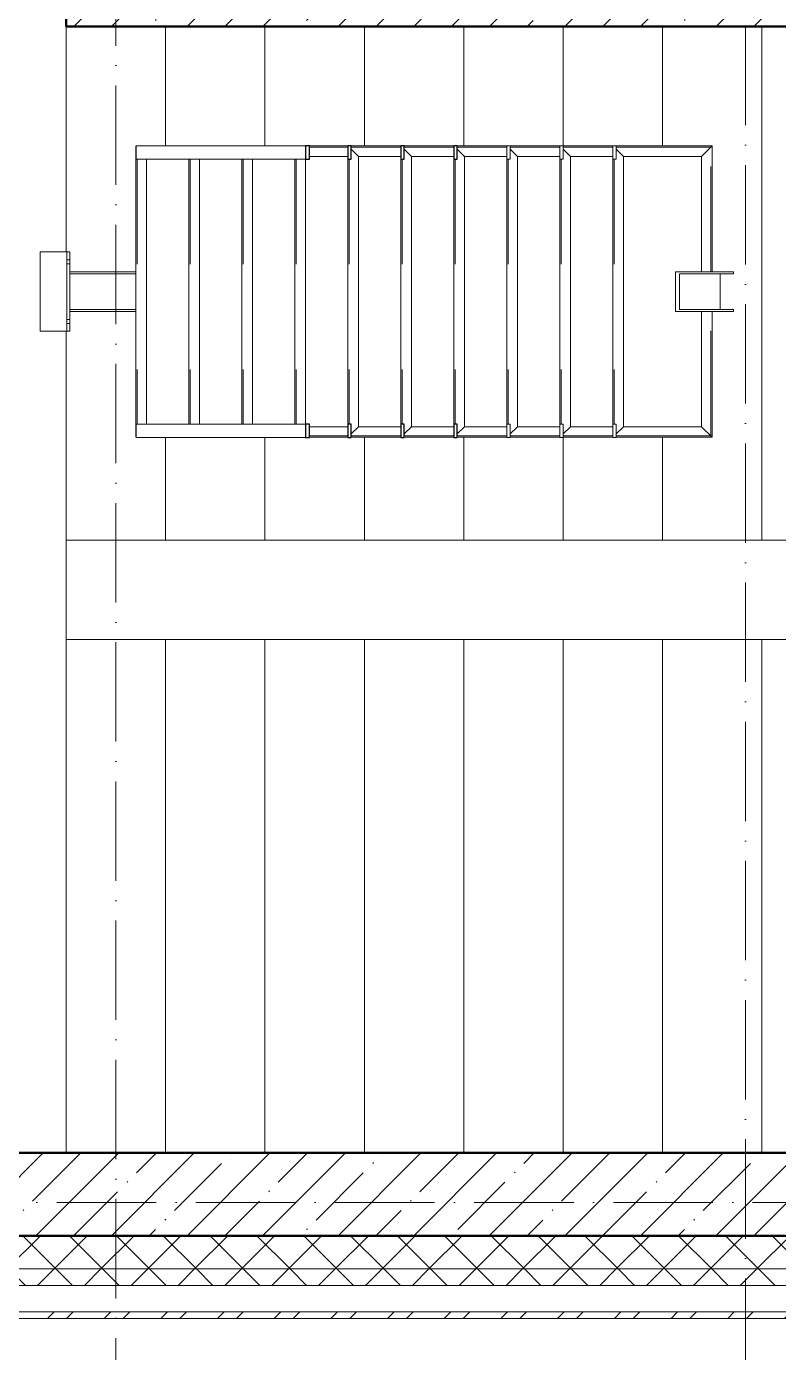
# Model space of a CAD drawing. Header units: millimetres. Extents: x -213536 to 1564669, y -45299 to 942238.
# Drawn here: x 557202 to 559471, y 341110 to 345112 of the extents above; entities that cross this region are included whole.
import ezdxf

# ---------------------------------------------------------------- set-up
doc = ezdxf.new("R2010")
doc.units = ezdxf.units.MM
doc.linetypes.add('50_200_ШТРИХ_1Т_ш5_п1_п1_', pattern=[700, 500, -100, 0, -100])
doc.linetypes.add('Штрих', pattern=[635, 317.5, -317.5])
for name, color, linetype, lineweight in [('A-FLOR-____-OTLN', 7, 'Continuous', 9), ('A-GENM-____-HDLN', 7, 'Штрих', 9), ('A-GENM-____-MCUT', 7, 'Continuous', 25), ('A-GENM-____-OTLN', 7, 'Continuous', 9), ('A-WALL-____-MCUT', 7, 'Continuous', 13), ('A-WALL-____-MCUT-1', 7, 'Continuous', 9), ('A-WALL-____-MCUT-2', 7, 'Continuous', 50), ('A-WALL-____-PATT-1', 7, 'Continuous', 9), ('A-WALL-FNSH-MCUT-1', 7, 'Continuous', 9), ('S-GRID-____-OTLN-1', 7, '50_200_ШТРИХ_1Т_ш5_п1_п1_', 9), ('S-STRS-____-OTLN-1', 7, 'Continuous', 9)]:
    doc.layers.add(name, color=color, linetype=linetype, lineweight=lineweight)
pattern_1 = [(45, (549721.47, 286281.11), (-70.71068, 70.71068), []), (135, (549721.47, 286281.11), (-70.71068, -70.71068), [])]
pattern_2 = [(45, (549721.47, 286281.11), (-114.04925, 114.04925), []), (45, (549835.52, 286281.11), (-114.04925, 114.04925), [201.612, -40.322, 3.353, -36.97])]

# ---------------------------------------------------------------- blocks, each defined once
blk = doc.blocks.new('ОМ_Нижняя опорная пятка - ОМ_Нижняя опорная пятка-19082064-АР1_План отверстий 3 этажа в осях 1-64_Ю-ЯЯ')
at = {"layer": 'A-GENM-____-OTLN'}
for p, q in [((-96, 10), (-96, 0)), ((-84, 10), (-84, 0)), ((84, 10), (84, 0)), ((96, 10), (96, 0))]:
    blk.add_line(p, q, dxfattribs=at)
blk = doc.blocks.new('ОМ_Труба_ГОСТ 8639-82 - ОМ_Труба_ГОСТ 8639-82-26350154-АР1_План отверстий 3 этажа в осях 1-64_Ю-ЯЯ')
at = {"layer": 'A-GENM-____-OTLN'}
for p, q in [((9439.1, 57971), (9439.1, 58091)), ((9439.1, 58091), (9614.1, 58091)), ((9614.1, 58085), (9451.2, 58085)), ((9451.2, 58085), (9451.2, 57977)), ((9574, 58085), (9574, 57977)), ((9614.1, 58091), (9614.1, 58085)), ((9614.1, 57971), (9439.1, 57971)), ((9451.2, 57977), (9614.1, 57977)), ((9614.1, 57977), (9614.1, 57971))]:
    blk.add_line(p, q, dxfattribs=at)
blk = doc.blocks.new('ОМ_Уголок_ГОСТ 8509-93 - ОМ_Уголок_ГОСТ 8509-93-26349651-АР1_План отверстий 3 этажа в осях 1-64_Ю-ЯЯ')
at = {"layer": 'A-GENM-____-HDLN'}
for p, q in [((4, -4), (380, -4)), ((500, -4), (876, -4))]:
    blk.add_line(p, q, dxfattribs=at)
at = {"layer": 'A-GENM-____-OTLN'}
for p, q in [((380, 0), (0, 0)), ((32, -32), (0, 0)), ((32, -32), (380, -32)), ((880, 0), (500, 0)), ((500, -32), (848, -32)), ((880, 0), (848, -32))]:
    blk.add_line(p, q, dxfattribs=at)
blk = doc.blocks.new('ОМ_Уголок_ГОСТ 8509-93 - ОМ_Уголок_ГОСТ 8509-93-V149-АР1_План отверстий 3 этажа в осях 1-64_Ю-ЯЯ')
at = {"layer": 'A-GENM-____-HDLN'}
blk.add_line((40, -4), (840, -4), dxfattribs=at)
at = {"layer": 'A-GENM-____-OTLN'}
for p, q in [((32, -32), (10, -10)), ((32, -32), (848, -32)), ((840, 0), (40, 0)), ((870, -10), (848, -32))]:
    blk.add_line(p, q, dxfattribs=at)
blk = doc.blocks.new('ОМ_Уголок_ГОСТ 8509-93 - ОМ_Уголок_ГОСТ 8509-93-19082047-АР1_План отверстий 3 этажа в осях 1-64_Ю-ЯЯ')
at = {"layer": 'A-GENM-____-HDLN'}
blk.add_line((10, -4), (296, -4), dxfattribs=at)
at = {"layer": 'A-GENM-____-OTLN'}
for p, q in [((300, 0), (10, 0)), ((32, -32), (10, -10)), ((32, -32), (268, -32)), ((300, 0), (268, -32))]:
    blk.add_line(p, q, dxfattribs=at)
blk = doc.blocks.new('ОМ_Уголок_ГОСТ 8509-93 - ОМ_Уголок_ГОСТ 8509-93-V150-АР1_План отверстий 3 этажа в осях 1-64_Ю-ЯЯ')
at = {"layer": 'A-GENM-____-HDLN'}
blk.add_line((4, -4), (290, -4), dxfattribs=at)
at = {"layer": 'A-GENM-____-OTLN'}
for p, q in [((290, 0), (0, 0)), ((32, -32), (0, 0)), ((32, -32), (268, -32)), ((290, -10), (268, -32))]:
    blk.add_line(p, q, dxfattribs=at)
blk = doc.blocks.new('ОМ_Уголок_ГОСТ 8509-93 - ОМ_Уголок_ГОСТ 8509-93-V151-АР1_План отверстий 3 этажа в осях 1-64_Ю-ЯЯ')
at = {"layer": 'A-GENM-____-HDLN'}
blk.add_line((10, -4), (160, -4), dxfattribs=at)
at = {"layer": 'A-GENM-____-OTLN'}
for p, q in [((160, 0), (10, 0)), ((32, -32), (10, -10)), ((32, -32), (160, -32))]:
    blk.add_line(p, q, dxfattribs=at)
blk = doc.blocks.new('ОМ_Уголок_ГОСТ 8509-93 - ОМ_Уголок_ГОСТ 8509-93-V152-АР1_План отверстий 3 этажа в осях 1-64_Ю-ЯЯ')
at = {"layer": 'A-GENM-____-HDLN'}
blk.add_line((140, -4), (290, -4), dxfattribs=at)
at = {"layer": 'A-GENM-____-OTLN'}
for p, q in [((290, 0), (140, 0)), ((140, -32), (268, -32)), ((290, -10), (268, -32))]:
    blk.add_line(p, q, dxfattribs=at)
blk = doc.blocks.new('ОМ_Уголок_ГОСТ 8509-93 - ОМ_Уголок_ГОСТ 8509-93-V153-АР1_План отверстий 3 этажа в осях 1-64_Ю-ЯЯ')
at = {"layer": 'A-GENM-____-HDLN'}
blk.add_line((40, -4), (840, -4), dxfattribs=at)
at = {"layer": 'A-GENM-____-OTLN'}
for p, q in [((840, 0), (40, 0)), ((40, -32), (840, -32))]:
    blk.add_line(p, q, dxfattribs=at)
blk = doc.blocks.new('ОМ_Уголок_ГОСТ 8509-93 - ОМ_Уголок_ГОСТ 8509-93-V154-АР1_План отверстий 3 этажа в осях 1-64_Ю-ЯЯ')
at = {"layer": 'A-GENM-____-HDLN'}
blk.add_line((44.3, -4), (160, -4), dxfattribs=at)
at = {"layer": 'A-GENM-____-OTLN'}
for p, q in [((160, 0), (44.3, 0)), ((44.3, -32), (160, -32))]:
    blk.add_line(p, q, dxfattribs=at)
blk = doc.blocks.new('ОМ_Уголок_ГОСТ 8509-93 - ОМ_Уголок_ГОСТ 8509-93-V155-АР1_План отверстий 3 этажа в осях 1-64_Ю-ЯЯ')
at = {"layer": 'A-GENM-____-HDLN'}
blk.add_line((140, -4), (255.7, -4), dxfattribs=at)
at = {"layer": 'A-GENM-____-OTLN'}
for p, q in [((255.7, 0), (140, 0)), ((140, -32), (255.7, -32))]:
    blk.add_line(p, q, dxfattribs=at)
blk = doc.blocks.new('ОМ_Уголок_ГОСТ 8509-93 - ОМ_Уголок_ГОСТ 8509-93-V156-АР1_План отверстий 3 этажа в осях 1-64_Ю-ЯЯ')
at = {"layer": 'A-GENM-____-HDLN'}
blk.add_line((40, -4), (840, -4), dxfattribs=at)
at = {"layer": 'A-GENM-____-OTLN'}
for p, q in [((880, 0), (0, 0)), ((1.3, -1.3), (0, 0)), ((40, -32), (840, -32)), ((880, 0), (878.7, -1.3))]:
    blk.add_line(p, q, dxfattribs=at)
blk = doc.blocks.new('ОМ_Труба_ГОСТ 8639-82 - ОМ_Труба_ГОСТ 8639-82-26527904-АР1_План отверстий 3 этажа в осях 1-64_Ю-ЯЯ')
at = {"layer": 'A-GENM-____-HDLN'}
for p, q in [((7810, 58085), (7611.5, 58085)), ((7810, 57977), (7611.5, 57977))]:
    blk.add_line(p, q, dxfattribs=at)
at = {"layer": 'A-GENM-____-OTLN'}
for p, q in [((7810, 58091), (7611.5, 58091)), ((7810, 57971), (7611.5, 57971))]:
    blk.add_line(p, q, dxfattribs=at)
blk = doc.blocks.new('ОМ_Уголок_ГОСТ 8510-86 - ОМ_Уголок_ГОСТ 8510-86-19082066-АР1_План отверстий 3 этажа в осях 1-64_Ю-ЯЯ')
at = {"layer": 'A-GENM-____-OTLN'}
for p, q in [((0, 0), (0, -90)), ((240, 0), (0, 0)), ((0, -10), (240, -10)), ((240, -90), (240, 0)), ((0, -90), (240, -90))]:
    blk.add_line(p, q, dxfattribs=at)
blk = doc.blocks.new('ОМ_Полоса_Трапеция прямоугольная_Прокат_ГОСТ 103-2006 - ОМ_Полоса_Трапеция прямоугольная_Прокат_ГОСТ 103-2006-19082130-АР1_План отверстий 3 этажа в осях 1-64_Ю-ЯЯ')
at = {"layer": 'A-GENM-____-OTLN'}
for p, q in [((9250, 58471), (9260, 58471)), ((9250, 58431), (9250, 58471)), ((9260, 58471), (9260, 58431)), ((9260, 58431), (9250, 58431))]:
    blk.add_line(p, q, dxfattribs=at)
blk = doc.blocks.new('ОМ_Полоса_Трапеция прямоугольная_Прокат_ГОСТ 103-2006 - ОМ_Полоса_Трапеция прямоугольная_Прокат_ГОСТ 103-2006-V157-АР1_План отверстий 3 этажа в осях 1-64_Ю-ЯЯ')
at = {"layer": 'A-GENM-____-MCUT'}
for p, q in [((8780, 58471), (8770, 58471)), ((8770, 58471), (8770, 58431)), ((8780, 58431), (8780, 58471)), ((8770, 58431), (8780, 58431))]:
    blk.add_line(p, q, dxfattribs=at)
blk = doc.blocks.new('ОМ_Полоса_Трапеция прямоугольная_Прокат_ГОСТ 103-2006 - ОМ_Полоса_Трапеция прямоугольная_Прокат_ГОСТ 103-2006-V158-АР1_План отверстий 3 этажа в осях 1-64_Ю-ЯЯ')
at = {"layer": 'A-GENM-____-MCUT'}
for p, q in [((8620, 58471), (8610, 58471)), ((8610, 58471), (8610, 58431)), ((8620, 58431), (8620, 58471)), ((8610, 58431), (8620, 58431))]:
    blk.add_line(p, q, dxfattribs=at)
blk = doc.blocks.new('ОМ_Полоса_Трапеция прямоугольная_Прокат_ГОСТ 103-2006 - ОМ_Полоса_Трапеция прямоугольная_Прокат_ГОСТ 103-2006-V159-АР1_План отверстий 3 этажа в осях 1-64_Ю-ЯЯ')
at = {"layer": 'A-GENM-____-MCUT'}
for p, q in [((8460, 58471), (8450, 58471)), ((8450, 58471), (8450, 58431)), ((8460, 58431), (8460, 58471)), ((8450, 58431), (8460, 58431))]:
    blk.add_line(p, q, dxfattribs=at)
blk = doc.blocks.new('ОМ_Полоса_Прокат_ГОСТ 103-2006 - ОМ_Полоса_Прокат_ГОСТ 103-2006-20723456-АР1_План отверстий 3 этажа в осях 1-64_Ю-ЯЯ')
at = {"layer": 'A-GENM-____-MCUT'}
for p, q in [((8334.3, 58471), (8322.8, 58471)), ((8322.8, 58471), (8322.8, 58431)), ((8334.3, 58431), (8334.3, 58471)), ((8322.8, 58431), (8334.3, 58431))]:
    blk.add_line(p, q, dxfattribs=at)
at = {"layer": 'A-GENM-____-OTLN'}
for p, q in [((7811.3, 58431), (7811.3, 58471)), ((7811.3, 58471), (8322.8, 58471)), ((8322.8, 58431), (7811.3, 58431))]:
    blk.add_line(p, q, dxfattribs=at)
blk = doc.blocks.new('ОМ_Полоса_Трапеция прямоугольная_Прокат_ГОСТ 103-2006 - ОМ_Полоса_Трапеция прямоугольная_Прокат_ГОСТ 103-2006-19082170-АР1_План отверстий 3 этажа в осях 1-64_Ю-ЯЯ')
at = {"layer": 'A-GENM-____-OTLN'}
for p, q in [((9250, 57631), (9260, 57631)), ((9250, 57591), (9250, 57631)), ((9260, 57631), (9260, 57591)), ((9260, 57591), (9250, 57591))]:
    blk.add_line(p, q, dxfattribs=at)
blk = doc.blocks.new('ОМ_Полоса_Трапеция прямоугольная_Прокат_ГОСТ 103-2006 - ОМ_Полоса_Трапеция прямоугольная_Прокат_ГОСТ 103-2006-V160-АР1_План отверстий 3 этажа в осях 1-64_Ю-ЯЯ')
at = {"layer": 'A-GENM-____-MCUT'}
for p, q in [((8780, 57631), (8770, 57631)), ((8770, 57631), (8770, 57591)), ((8780, 57591), (8780, 57631)), ((8770, 57591), (8780, 57591))]:
    blk.add_line(p, q, dxfattribs=at)
blk = doc.blocks.new('ОМ_Полоса_Трапеция прямоугольная_Прокат_ГОСТ 103-2006 - ОМ_Полоса_Трапеция прямоугольная_Прокат_ГОСТ 103-2006-V161-АР1_План отверстий 3 этажа в осях 1-64_Ю-ЯЯ')
at = {"layer": 'A-GENM-____-MCUT'}
for p, q in [((8620, 57631), (8610, 57631)), ((8610, 57631), (8610, 57591)), ((8620, 57591), (8620, 57631)), ((8610, 57591), (8620, 57591))]:
    blk.add_line(p, q, dxfattribs=at)
blk = doc.blocks.new('ОМ_Полоса_Трапеция прямоугольная_Прокат_ГОСТ 103-2006 - ОМ_Полоса_Трапеция прямоугольная_Прокат_ГОСТ 103-2006-V162-АР1_План отверстий 3 этажа в осях 1-64_Ю-ЯЯ')
at = {"layer": 'A-GENM-____-MCUT'}
for p, q in [((8460, 57631), (8450, 57631)), ((8450, 57631), (8450, 57591)), ((8460, 57591), (8460, 57631)), ((8450, 57591), (8460, 57591))]:
    blk.add_line(p, q, dxfattribs=at)
blk = doc.blocks.new('ОМ_Полоса_Прокат_ГОСТ 103-2006 - ОМ_Полоса_Прокат_ГОСТ 103-2006-20723498-АР1_План отверстий 3 этажа в осях 1-64_Ю-ЯЯ')
at = {"layer": 'A-GENM-____-MCUT'}
for p, q in [((8334.3, 57631), (8322.8, 57631)), ((8322.8, 57631), (8322.8, 57591)), ((8334.3, 57591), (8334.3, 57631)), ((8322.8, 57591), (8334.3, 57591))]:
    blk.add_line(p, q, dxfattribs=at)
at = {"layer": 'A-GENM-____-OTLN'}
for p, q in [((7811.3, 57591), (7811.3, 57631)), ((7811.3, 57631), (8322.8, 57631)), ((8322.8, 57591), (7811.3, 57591))]:
    blk.add_line(p, q, dxfattribs=at)

msp = doc.modelspace()

# ---------------------------------------------------------------- hatches: boundary and pattern name
at = {"layer": 'A-WALL-____-PATT-1'}
h = msp.add_hatch(dxfattribs=at)
h.set_pattern_fill('FP_12', color=256, style=0, pattern_type=2)
h.set_pattern_definition(pattern_2)
h.paths.add_polyline_path([(557571.5, 345112.2), (557571.5, 349462.2), (557321.5, 349462.2), (557321.5, 345112.2)], flags=0)
h = msp.add_hatch(dxfattribs=at)
h.set_pattern_fill('FP_12', color=256, style=0, pattern_type=2)
h.set_pattern_definition(pattern_2)
h.paths.add_polyline_path([(562771.5, 345112.2), (562771.5, 345362.2), (557571.5, 345362.2), (557571.5, 345112.2), (562079.7, 345112.2)], flags=0)
h = msp.add_hatch(dxfattribs=at)
h.set_pattern_fill('FP_12', color=256, style=0, pattern_type=2)
h.set_pattern_definition(pattern_2)
h.paths.add_polyline_path([(562771.5, 341462.2), (562771.5, 341712.2), (556271.5, 341712.2), (556271.5, 341462.2), (562079.7, 341462.2)], flags=0)
h.paths.add_polyline_path([(555271.5, 341462.2), (555271.5, 341712.2), (555021.5, 341712.2), (555021.5, 341462.2)], flags=0)
h = msp.add_hatch(dxfattribs=at)
h.set_pattern_fill('FP_4', color=256, style=0, pattern_type=2)
h.set_pattern_definition(pattern_1)
h.paths.add_polyline_path([(623940.9, 341362.2), (624021.5, 341362.2), (624021.5, 341462.2), (617671.5, 341462.2), (617671.5, 341362.2), (620406, 341362.2)], flags=0)
h.paths.add_polyline_path([(613336.2, 341362.2), (613721.5, 341362.2), (613721.5, 341456.2), (613646.5, 341456.2), (613646.5, 341462.2), (612696.5, 341462.2), (612696.5, 341456.2), (612621.5, 341456.2), (612621.5, 341362.2), (612971.5, 341362.2)], flags=0)
h.paths.add_polyline_path([(615103.6, 341362.2), (616671.5, 341362.2), (616671.5, 341462.2), (614796.5, 341462.2), (614796.5, 341456.2), (614721.5, 341456.2), (614721.5, 341362.2)], flags=0)
h.paths.add_polyline_path([(609696.5, 341362.2), (610821.5, 341362.2), (610821.5, 341456.2), (610746.5, 341456.2), (610746.5, 341462.2), (609696.5, 341462.2), (609696.5, 341456.2), (609621.5, 341456.2), (609621.5, 341362.2), (609627.5, 341362.2)], flags=0)
h.paths.add_polyline_path([(607821.5, 341362.2), (607821.5, 341456.2), (607746.5, 341456.2), (607746.5, 341462.2), (606696.5, 341462.2), (606696.5, 341456.2), (606621.5, 341456.2), (606621.5, 341362.2), (607150, 341362.2)], flags=0)
h.paths.add_polyline_path([(603696.5, 341362.2), (604821.5, 341362.2), (604821.5, 341456.2), (604746.5, 341456.2), (604746.5, 341462.2), (603696.5, 341462.2), (603696.5, 341456.2), (603621.5, 341456.2), (603621.5, 341362.2)], flags=0)
h.paths.add_polyline_path([(601746.5, 341362.2), (601821.5, 341362.2), (601821.5, 341456.2), (601746.5, 341456.2), (601746.5, 341462.2), (600696.5, 341462.2), (600696.5, 341456.2), (600621.5, 341456.2), (600621.5, 341362.2), (600963.9, 341362.2)], flags=0)
h.paths.add_polyline_path([(597971.5, 341362.2), (598821.5, 341362.2), (598821.5, 341456.2), (598746.5, 341456.2), (598746.5, 341462.2), (597696.5, 341462.2), (597696.5, 341456.2), (597621.5, 341456.2), (597621.5, 341362.2), (597696.5, 341362.2)], flags=0)
h.paths.add_polyline_path([(595661.5, 341362.2), (595821.5, 341362.2), (595821.5, 341456.2), (595746.5, 341456.2), (595746.5, 341462.2), (594146.5, 341462.2), (594146.5, 341456.2), (594071.5, 341456.2), (594071.5, 341362.2), (594777.8, 341362.2)], flags=0)
h.paths.add_polyline_path([(592126.6, 341362.2), (592271.5, 341362.2), (592271.5, 341456.2), (592196.5, 341456.2), (592196.5, 341462.2), (591146.5, 341462.2), (591146.5, 341456.2), (591071.5, 341456.2), (591071.5, 341362.2)], flags=0)
h.paths.add_polyline_path([(589271.5, 341362.2), (589271.5, 341456.2), (589196.5, 341456.2), (589196.5, 341462.2), (588146.5, 341462.2), (588146.5, 341456.2), (588071.5, 341456.2), (588071.5, 341362.2), (588591.7, 341362.2)], flags=0)
h.paths.add_polyline_path([(585940.5, 341362.2), (586271.5, 341362.2), (586271.5, 341456.2), (586196.5, 341456.2), (586196.5, 341462.2), (585146.5, 341462.2), (585146.5, 341456.2), (585071.5, 341456.2), (585071.5, 341362.2), (585498.6, 341362.2)], flags=0)
h.paths.add_polyline_path([(582146.5, 341362.2), (583271.5, 341362.2), (583271.5, 341456.2), (583196.5, 341456.2), (583196.5, 341462.2), (582146.5, 341462.2), (582146.5, 341456.2), (582071.5, 341456.2), (582071.5, 341362.2), (582077.5, 341362.2)], flags=0)
h.paths.add_polyline_path([(579071.5, 341362.2), (580271.5, 341362.2), (580271.5, 341456.2), (580196.5, 341456.2), (580196.5, 341462.2), (579146.5, 341462.2), (579146.5, 341456.2), (579071.5, 341456.2)], flags=0)
h.paths.add_polyline_path([(577271.5, 341362.2), (577271.5, 341456.2), (577196.5, 341456.2), (577196.5, 341462.2), (576146.5, 341462.2), (576146.5, 341456.2), (576071.5, 341456.2), (576071.5, 341362.2), (577103.1, 341362.2)], flags=0)
h.paths.add_polyline_path([(573146.5, 341362.2), (574271.5, 341362.2), (574271.5, 341456.2), (574196.5, 341456.2), (574196.5, 341462.2), (573146.5, 341462.2), (573146.5, 341456.2), (573071.5, 341456.2), (573071.5, 341362.2), (573077.5, 341362.2)], flags=0)
h.paths.add_polyline_path([(571271.5, 341362.2), (571271.5, 341456.2), (571196.5, 341456.2), (571196.5, 341462.2), (570146.5, 341462.2), (570146.5, 341456.2), (570071.5, 341456.2), (570071.5, 341362.2), (571196.5, 341362.2)], flags=0)
h.paths.add_polyline_path([(567921.5, 341362.2), (568271.5, 341362.2), (568271.5, 341456.2), (568196.5, 341456.2), (568196.5, 341462.2), (567146.5, 341462.2), (567146.5, 341456.2), (567071.5, 341456.2), (567071.5, 341362.2), (567421.5, 341362.2)], flags=0)
h.paths.add_polyline_path([(566071.5, 341362.2), (566071.5, 341456.2), (565996.5, 341456.2), (565996.5, 341462.2), (556271.5, 341462.2), (556271.5, 341362.2), (565614.6, 341362.2)], flags=0)
h.paths.add_polyline_path([(555271.5, 341362.2), (555271.5, 341462.2), (547271.5, 341462.2), (547271.5, 341362.2), (553242.4, 341362.2)], flags=0)
h = msp.add_hatch(dxfattribs=at)
h.set_pattern_fill('FP_4', color=256, style=0, pattern_type=2)
h.set_pattern_definition(pattern_1)
h.paths.add_polyline_path([(624021.5, 341312.2), (624021.5, 341362.2), (617671.5, 341362.2), (617671.5, 341312.2), (623940.9, 341312.2)], flags=0)
h.paths.add_polyline_path([(616671.5, 341312.2), (616671.5, 341362.2), (614721.5, 341362.2), (614721.5, 341312.2), (615103.6, 341312.2)], flags=0)
h.paths.add_polyline_path([(610821.5, 341312.2), (610821.5, 341362.2), (609621.5, 341362.2), (609621.5, 341312.2), (609801.2, 341312.2)], flags=0)
h.paths.add_polyline_path([(613336.2, 341312.2), (613721.5, 341312.2), (613721.5, 341362.2), (612621.5, 341362.2), (612621.5, 341312.2)], flags=0)
h.paths.add_polyline_path([(607150, 341312.2), (607821.5, 341312.2), (607821.5, 341362.2), (606621.5, 341362.2), (606621.5, 341312.2)], flags=0)
h.paths.add_polyline_path([(604821.5, 341312.2), (604821.5, 341362.2), (603621.5, 341362.2), (603621.5, 341312.2), (604498.8, 341312.2)], flags=0)
h.paths.add_polyline_path([(601821.5, 341312.2), (601821.5, 341362.2), (600621.5, 341362.2), (600621.5, 341312.2), (600963.9, 341312.2)], flags=0)
h.paths.add_polyline_path([(598821.5, 341312.2), (598821.5, 341362.2), (597621.5, 341362.2), (597621.5, 341312.2), (598312.7, 341312.2)], flags=0)
h.paths.add_polyline_path([(595821.5, 341312.2), (595821.5, 341362.2), (594071.5, 341362.2), (594071.5, 341312.2), (595661.5, 341312.2)], flags=0)
h.paths.add_polyline_path([(592271.5, 341312.2), (592271.5, 341362.2), (591071.5, 341362.2), (591071.5, 341312.2), (592126.6, 341312.2)], flags=0)
h.paths.add_polyline_path([(589271.5, 341312.2), (589271.5, 341362.2), (588071.5, 341362.2), (588071.5, 341312.2), (588591.7, 341312.2)], flags=0)
h.paths.add_polyline_path([(586271.5, 341312.2), (586271.5, 341362.2), (585071.5, 341362.2), (585071.5, 341312.2), (585940.5, 341312.2)], flags=0)
h.paths.add_polyline_path([(582071.5, 341312.2), (583271.5, 341312.2), (583271.5, 341362.2), (582071.5, 341362.2)], flags=0)
h.paths.add_polyline_path([(579754.3, 341312.2), (580271.5, 341312.2), (580271.5, 341362.2), (579071.5, 341362.2), (579071.5, 341312.2)], flags=0)
h.paths.add_polyline_path([(577103.1, 341312.2), (577271.5, 341312.2), (577271.5, 341362.2), (576071.5, 341362.2), (576071.5, 341312.2), (576219.4, 341312.2)], flags=0)
h.paths.add_polyline_path([(574271.5, 341312.2), (574271.5, 341362.2), (573071.5, 341362.2), (573071.5, 341312.2), (573568.2, 341312.2)], flags=0)
h.paths.add_polyline_path([(570917, 341312.2), (571271.5, 341312.2), (571271.5, 341362.2), (570071.5, 341362.2), (570071.5, 341312.2)], flags=0)
h.paths.add_polyline_path([(568265.8, 341312.2), (568271.5, 341312.2), (568271.5, 341362.2), (567071.5, 341362.2), (567071.5, 341312.2), (567382.1, 341312.2)], flags=0)
h.paths.add_polyline_path([(565614.6, 341312.2), (566071.5, 341312.2), (566071.5, 341362.2), (556271.5, 341362.2), (556271.5, 341312.2), (563847.2, 341312.2)], flags=0)
h.paths.add_polyline_path([(555271.5, 341312.2), (555271.5, 341362.2), (547171.5, 341362.2), (547171.5, 341312.2), (553242.4, 341312.2)], flags=0)
h = msp.add_hatch(dxfattribs=at)
h.set_pattern_fill('FP_6', color=256, style=0, pattern_type=2)
h.set_pattern_definition([(45, (549721.47, 286281.11), (-85.53659, 85.53659), []), (45, (549778.5, 286281.11), (-85.53659, 85.53659), [])])
h.paths.add_polyline_path([(594777.8, 341212.2), (594936.5, 341212.2), (594936.5, 341232.2), (594071.5, 341232.2), (594071.5, 341212.2)], flags=0)
h.paths.add_polyline_path([(592271.5, 341212.2), (592271.5, 341232.2), (591071.5, 341232.2), (591071.5, 341212.2), (592126.6, 341212.2)], flags=0)
h.paths.add_polyline_path([(589271.5, 341212.2), (589271.5, 341232.2), (588071.5, 341232.2), (588071.5, 341212.2), (588591.7, 341212.2)], flags=0)
h.paths.add_polyline_path([(586271.5, 341212.2), (586271.5, 341232.2), (585071.5, 341232.2), (585071.5, 341212.2), (585940.5, 341212.2)], flags=0)
h.paths.add_polyline_path([(583271.5, 341212.2), (583271.5, 341232.2), (582071.5, 341232.2), (582071.5, 341212.2), (582405.5, 341212.2)], flags=0)
h.paths.add_polyline_path([(579754.3, 341212.2), (580271.5, 341212.2), (580271.5, 341232.2), (579071.5, 341232.2), (579071.5, 341212.2)], flags=0)
h.paths.add_polyline_path([(577103.1, 341212.2), (577271.5, 341212.2), (577271.5, 341232.2), (576071.5, 341232.2), (576071.5, 341212.2), (576219.4, 341212.2)], flags=0)
h.paths.add_polyline_path([(573071.5, 341212.2), (574271.5, 341212.2), (574271.5, 341232.2), (573071.5, 341232.2)], flags=0)
h.paths.add_polyline_path([(570071.5, 341212.2), (571271.5, 341212.2), (571271.5, 341232.2), (570071.5, 341232.2)], flags=0)
h.paths.add_polyline_path([(567071.5, 341212.2), (568271.5, 341212.2), (568271.5, 341232.2), (567071.5, 341232.2)], flags=0)
h.paths.add_polyline_path([(566071.5, 341212.2), (566071.5, 341232.2), (556271.5, 341232.2), (556271.5, 341212.2), (565614.6, 341212.2)], flags=0)
h.paths.add_polyline_path([(555271.5, 341212.2), (555271.5, 341232.2), (547041.5, 341232.2), (547041.5, 341212.2), (553242.4, 341212.2)], flags=0)

# ---------------------------------------------------------------- linework, layer by layer
at = {"layer": 'A-FLOR-____-OTLN'}
for p, q in [((557321.5, 344432.2), (557321.5, 345112.2)), ((557321.5, 341712.2), (557321.5, 344192.2))]:
    msp.add_line(p, q, dxfattribs=at)
at = {"layer": 'A-WALL-____-MCUT'}
msp.add_line((556271.5, 341232.2), (566071.5, 341232.2), dxfattribs=at)
at = {"layer": 'A-WALL-____-MCUT-1'}
for p, q in [((566071.5, 341362.2), (556271.5, 341362.2)), ((566071.5, 341312.2), (556271.5, 341312.2))]:
    msp.add_line(p, q, dxfattribs=at)
at = {"layer": 'A-WALL-____-MCUT-2'}
for p, q in [((557321.5, 348062.2), (557321.5, 345112.2)), ((557321.5, 345112.2), (562771.5, 345112.2)), ((562771.5, 341712.2), (556271.5, 341712.2)), ((562771.5, 341462.2), (556271.5, 341462.2))]:
    msp.add_line(p, q, dxfattribs=at)
at = {"layer": 'A-WALL-FNSH-MCUT-1'}
msp.add_line((556271.5, 341212.2), (566071.5, 341212.2), dxfattribs=at)
at = {"layer": 'S-GRID-____-OTLN-1', "color": 251, "ltscale": 0.6, "true_color": 0x636466}
for p, q in [((557471.5, 339172.7), (557471.5, 377174)), ((559371.5, 339352.8), (559371.5, 377174)), ((653795.9, 341562.2), (545052.7, 341562.2))]:
    msp.add_line(p, q, dxfattribs=at)
at = {"layer": 'S-STRS-____-OTLN-1'}
for p, q in [((557621.5, 345112.2), (557621.5, 344752.2)), ((557621.5, 345112.2), (557621.5, 344752.2)), ((557921.5, 345112.2), (557921.5, 344752.2)), ((557921.5, 345112.2), (557921.5, 344752.2)), ((558221.5, 345112.2), (558221.5, 344752.2)), ((558221.5, 345112.2), (558221.5, 344752.2)), ((558521.5, 345112.2), (558521.5, 344752.2)), ((558521.5, 345112.2), (558521.5, 344752.2)), ((558821.5, 345112.2), (558821.5, 344752.2)), ((558821.5, 345112.2), (558821.5, 344752.2)), ((559121.5, 345112.2), (559121.5, 344752.2)), ((559121.5, 345112.2), (559121.5, 344752.2)), ((559421.5, 345112.2), (559421.5, 343562.2)), ((559421.5, 345112.2), (559421.5, 343562.2)), ((557621.5, 343872.2), (557621.5, 343562.2)), ((557621.5, 343872.2), (557621.5, 343562.2)), ((557921.5, 343872.2), (557921.5, 343562.2)), ((557921.5, 343872.2), (557921.5, 343562.2)), ((558221.5, 343872.2), (558221.5, 343562.2)), ((558221.5, 343872.2), (558221.5, 343562.2)), ((558521.5, 343872.2), (558521.5, 343562.2)), ((558521.5, 343872.2), (558521.5, 343562.2)), ((558821.5, 343872.2), (558821.5, 343562.2)), ((558821.5, 343872.2), (558821.5, 343562.2)), ((559121.5, 343872.2), (559121.5, 343562.2)), ((559121.5, 343872.2), (559121.5, 343562.2)), ((557321.5, 343562.2), (557621.5, 343562.2)), ((557621.5, 343562.2), (557921.5, 343562.2)), ((557921.5, 343562.2), (558221.5, 343562.2)), ((558221.5, 343562.2), (558521.5, 343562.2)), ((558521.5, 343562.2), (558821.5, 343562.2)), ((558821.5, 343562.2), (559121.5, 343562.2)), ((559121.5, 343562.2), (559421.5, 343562.2)), ((559421.5, 343562.2), (559721.5, 343562.2)), ((557321.5, 341712.2), (557321.5, 343262.2)), ((557621.5, 343262.2), (557321.5, 343262.2)), ((557921.5, 343262.2), (557621.5, 343262.2)), ((557621.5, 341712.2), (557621.5, 343262.2)), ((557621.5, 341712.2), (557621.5, 343262.2)), ((558221.5, 343262.2), (557921.5, 343262.2)), ((557921.5, 341712.2), (557921.5, 343262.2)), ((557921.5, 341712.2), (557921.5, 343262.2)), ((558521.5, 343262.2), (558221.5, 343262.2)), ((558221.5, 341712.2), (558221.5, 343262.2)), ((558221.5, 341712.2), (558221.5, 343262.2)), ((558821.5, 343262.2), (558521.5, 343262.2)), ((558521.5, 341712.2), (558521.5, 343262.2)), ((558521.5, 341712.2), (558521.5, 343262.2)), ((559121.5, 343262.2), (558821.5, 343262.2)), ((558821.5, 341712.2), (558821.5, 343262.2)), ((558821.5, 341712.2), (558821.5, 343262.2)), ((559421.5, 343262.2), (559121.5, 343262.2)), ((559121.5, 341712.2), (559121.5, 343262.2)), ((559121.5, 341712.2), (559121.5, 343262.2)), ((559721.5, 343262.2), (559421.5, 343262.2)), ((559421.5, 341712.2), (559421.5, 343262.2)), ((559421.5, 341712.2), (559421.5, 343262.2))]:
    msp.add_line(p, q, dxfattribs=at)

# ---------------------------------------------------------------- block references
at = {"layer": 'A-GENM-____-OTLN', "extrusion": (0, 0, -1)}
for name, p, rotation in [('ОМ_Уголок_ГОСТ 8509-93 - ОМ_Уголок_ГОСТ 8509-93-V156-АР1_План отверстий 3 этажа в осях 1-64_Ю-ЯЯ', (-557531.5, 344752.2), 269.9999999999989), ('ОМ_Уголок_ГОСТ 8509-93 - ОМ_Уголок_ГОСТ 8509-93-V149-АР1_План отверстий 3 этажа в осях 1-64_Ю-ЯЯ', (-558171.5, 344752.2), 269.9999999999989), ('ОМ_Уголок_ГОСТ 8509-93 - ОМ_Уголок_ГОСТ 8509-93-V149-АР1_План отверстий 3 этажа в осях 1-64_Ю-ЯЯ', (-558331.5, 344752.2), 269.9999999999989), ('ОМ_Уголок_ГОСТ 8509-93 - ОМ_Уголок_ГОСТ 8509-93-V149-АР1_План отверстий 3 этажа в осях 1-64_Ю-ЯЯ', (-558491.5, 344752.2), 269.9999999999989), ('ОМ_Уголок_ГОСТ 8509-93 - ОМ_Уголок_ГОСТ 8509-93-V149-АР1_План отверстий 3 этажа в осях 1-64_Ю-ЯЯ', (-558651.5, 344752.2), 269.9999999999989), ('ОМ_Уголок_ГОСТ 8509-93 - ОМ_Уголок_ГОСТ 8509-93-V149-АР1_План отверстий 3 этажа в осях 1-64_Ю-ЯЯ', (-558811.5, 344752.2), 269.9999999999989), ('ОМ_Уголок_ГОСТ 8509-93 - ОМ_Уголок_ГОСТ 8509-93-V149-АР1_План отверстий 3 этажа в осях 1-64_Ю-ЯЯ', (-558971.5, 344752.2), 269.9999999999989), ('ОМ_Уголок_ГОСТ 8509-93 - ОМ_Уголок_ГОСТ 8509-93-26349651-АР1_План отверстий 3 этажа в осях 1-64_Ю-ЯЯ', (-559271.5, 343872.2), 89.99999999999908), ('ОМ_Уголок_ГОСТ 8509-93 - ОМ_Уголок_ГОСТ 8509-93-V153-АР1_План отверстий 3 этажа в осях 1-64_Ю-ЯЯ', (-557691.5, 344752.2), 269.9999999999989), ('ОМ_Уголок_ГОСТ 8509-93 - ОМ_Уголок_ГОСТ 8509-93-V153-АР1_План отверстий 3 этажа в осях 1-64_Ю-ЯЯ', (-557851.5, 344752.2), 269.9999999999989), ('ОМ_Уголок_ГОСТ 8509-93 - ОМ_Уголок_ГОСТ 8509-93-V153-АР1_План отверстий 3 этажа в осях 1-64_Ю-ЯЯ', (-558011.5, 344752.2), 269.9999999999989), ('ОМ_Уголок_ГОСТ 8510-86 - ОМ_Уголок_ГОСТ 8510-86-19082066-АР1_План отверстий 3 этажа в осях 1-64_Ю-ЯЯ', (-557333, 344192.2), 89.99999999999918), ('ОМ_Уголок_ГОСТ 8509-93 - ОМ_Уголок_ГОСТ 8509-93-V154-АР1_План отверстий 3 этажа в осях 1-64_Ю-ЯЯ', (-558011.5, 343872.2), 180), ('ОМ_Уголок_ГОСТ 8509-93 - ОМ_Уголок_ГОСТ 8509-93-V151-АР1_План отверстий 3 этажа в осях 1-64_Ю-ЯЯ', (-558171.5, 343872.2), 180), ('ОМ_Уголок_ГОСТ 8509-93 - ОМ_Уголок_ГОСТ 8509-93-V151-АР1_План отверстий 3 этажа в осях 1-64_Ю-ЯЯ', (-558331.5, 343872.2), 180), ('ОМ_Уголок_ГОСТ 8509-93 - ОМ_Уголок_ГОСТ 8509-93-V151-АР1_План отверстий 3 этажа в осях 1-64_Ю-ЯЯ', (-558491.5, 343872.2), 180), ('ОМ_Уголок_ГОСТ 8509-93 - ОМ_Уголок_ГОСТ 8509-93-V151-АР1_План отверстий 3 этажа в осях 1-64_Ю-ЯЯ', (-558651.5, 343872.2), 180), ('ОМ_Уголок_ГОСТ 8509-93 - ОМ_Уголок_ГОСТ 8509-93-V151-АР1_План отверстий 3 этажа в осях 1-64_Ю-ЯЯ', (-558811.5, 343872.2), 180), ('ОМ_Уголок_ГОСТ 8509-93 - ОМ_Уголок_ГОСТ 8509-93-19082047-АР1_План отверстий 3 этажа в осях 1-64_Ю-ЯЯ', (-558971.5, 343872.2), 180)]:
    msp.add_blockref(name, p, dxfattribs=dict(at, rotation=rotation))
at = {"layer": 'A-GENM-____-OTLN'}
for name, p in [('ОМ_Полоса_Прокат_ГОСТ 103-2006 - ОМ_Полоса_Прокат_ГОСТ 103-2006-20723456-АР1_План отверстий 3 этажа в осях 1-64_Ю-ЯЯ', (549721.5, 286281.1)), ('ОМ_Полоса_Трапеция прямоугольная_Прокат_ГОСТ 103-2006 - ОМ_Полоса_Трапеция прямоугольная_Прокат_ГОСТ 103-2006-V159-АР1_План отверстий 3 этажа в осях 1-64_Ю-ЯЯ', (549721.5, 286281.1)), ('ОМ_Полоса_Трапеция прямоугольная_Прокат_ГОСТ 103-2006 - ОМ_Полоса_Трапеция прямоугольная_Прокат_ГОСТ 103-2006-V158-АР1_План отверстий 3 этажа в осях 1-64_Ю-ЯЯ', (549721.5, 286281.1)), ('ОМ_Полоса_Трапеция прямоугольная_Прокат_ГОСТ 103-2006 - ОМ_Полоса_Трапеция прямоугольная_Прокат_ГОСТ 103-2006-V157-АР1_План отверстий 3 этажа в осях 1-64_Ю-ЯЯ', (549721.5, 286281.1)), ('ОМ_Полоса_Трапеция прямоугольная_Прокат_ГОСТ 103-2006 - ОМ_Полоса_Трапеция прямоугольная_Прокат_ГОСТ 103-2006-19082130-АР1_План отверстий 3 этажа в осях 1-64_Ю-ЯЯ', (549401.5, 286281.1)), ('ОМ_Полоса_Трапеция прямоугольная_Прокат_ГОСТ 103-2006 - ОМ_Полоса_Трапеция прямоугольная_Прокат_ГОСТ 103-2006-19082130-АР1_План отверстий 3 этажа в осях 1-64_Ю-ЯЯ', (549561.5, 286281.1)), ('ОМ_Полоса_Трапеция прямоугольная_Прокат_ГОСТ 103-2006 - ОМ_Полоса_Трапеция прямоугольная_Прокат_ГОСТ 103-2006-19082130-АР1_План отверстий 3 этажа в осях 1-64_Ю-ЯЯ', (549721.5, 286281.1)), ('ОМ_Труба_ГОСТ 8639-82 - ОМ_Труба_ГОСТ 8639-82-26527904-АР1_План отверстий 3 этажа в осях 1-64_Ю-ЯЯ', (549721.5, 286281.1)), ('ОМ_Труба_ГОСТ 8639-82 - ОМ_Труба_ГОСТ 8639-82-26350154-АР1_План отверстий 3 этажа в осях 1-64_Ю-ЯЯ', (549721.5, 286281.1)), ('ОМ_Полоса_Прокат_ГОСТ 103-2006 - ОМ_Полоса_Прокат_ГОСТ 103-2006-20723498-АР1_План отверстий 3 этажа в осях 1-64_Ю-ЯЯ', (549721.5, 286281.1)), ('ОМ_Полоса_Трапеция прямоугольная_Прокат_ГОСТ 103-2006 - ОМ_Полоса_Трапеция прямоугольная_Прокат_ГОСТ 103-2006-V162-АР1_План отверстий 3 этажа в осях 1-64_Ю-ЯЯ', (549721.5, 286281.1)), ('ОМ_Полоса_Трапеция прямоугольная_Прокат_ГОСТ 103-2006 - ОМ_Полоса_Трапеция прямоугольная_Прокат_ГОСТ 103-2006-V161-АР1_План отверстий 3 этажа в осях 1-64_Ю-ЯЯ', (549721.5, 286281.1)), ('ОМ_Полоса_Трапеция прямоугольная_Прокат_ГОСТ 103-2006 - ОМ_Полоса_Трапеция прямоугольная_Прокат_ГОСТ 103-2006-V160-АР1_План отверстий 3 этажа в осях 1-64_Ю-ЯЯ', (549721.5, 286281.1)), ('ОМ_Полоса_Трапеция прямоугольная_Прокат_ГОСТ 103-2006 - ОМ_Полоса_Трапеция прямоугольная_Прокат_ГОСТ 103-2006-19082170-АР1_План отверстий 3 этажа в осях 1-64_Ю-ЯЯ', (549401.5, 286281.1)), ('ОМ_Полоса_Трапеция прямоугольная_Прокат_ГОСТ 103-2006 - ОМ_Полоса_Трапеция прямоугольная_Прокат_ГОСТ 103-2006-19082170-АР1_План отверстий 3 этажа в осях 1-64_Ю-ЯЯ', (549561.5, 286281.1)), ('ОМ_Полоса_Трапеция прямоугольная_Прокат_ГОСТ 103-2006 - ОМ_Полоса_Трапеция прямоугольная_Прокат_ГОСТ 103-2006-19082170-АР1_План отверстий 3 этажа в осях 1-64_Ю-ЯЯ', (549721.5, 286281.1))]:
    msp.add_blockref(name, p, dxfattribs=at)
at = {"layer": 'A-GENM-____-OTLN', "extrusion": (0, 0, -1)}
for name, p in [('ОМ_Уголок_ГОСТ 8509-93 - ОМ_Уголок_ГОСТ 8509-93-V155-АР1_План отверстий 3 этажа в осях 1-64_Ю-ЯЯ', (-558311.5, 344752.2)), ('ОМ_Уголок_ГОСТ 8509-93 - ОМ_Уголок_ГОСТ 8509-93-V152-АР1_План отверстий 3 этажа в осях 1-64_Ю-ЯЯ', (-558471.5, 344752.2)), ('ОМ_Уголок_ГОСТ 8509-93 - ОМ_Уголок_ГОСТ 8509-93-V152-АР1_План отверстий 3 этажа в осях 1-64_Ю-ЯЯ', (-558631.5, 344752.2)), ('ОМ_Уголок_ГОСТ 8509-93 - ОМ_Уголок_ГОСТ 8509-93-V152-АР1_План отверстий 3 этажа в осях 1-64_Ю-ЯЯ', (-558791.5, 344752.2)), ('ОМ_Уголок_ГОСТ 8509-93 - ОМ_Уголок_ГОСТ 8509-93-V152-АР1_План отверстий 3 этажа в осях 1-64_Ю-ЯЯ', (-558951.5, 344752.2)), ('ОМ_Уголок_ГОСТ 8509-93 - ОМ_Уголок_ГОСТ 8509-93-V152-АР1_План отверстий 3 этажа в осях 1-64_Ю-ЯЯ', (-559111.5, 344752.2)), ('ОМ_Уголок_ГОСТ 8509-93 - ОМ_Уголок_ГОСТ 8509-93-V150-АР1_План отверстий 3 этажа в осях 1-64_Ю-ЯЯ', (-559271.5, 344752.2))]:
    msp.add_blockref(name, p, dxfattribs=at)
at = {"layer": 'A-GENM-____-OTLN', "rotation": 90.00000000000084}
msp.add_blockref('ОМ_Нижняя опорная пятка - ОМ_Нижняя опорная пятка-19082064-АР1_План отверстий 3 этажа в осях 1-64_Ю-ЯЯ', (557333, 344312.2), dxfattribs=at)

doc.saveas('drawing.dxf')
